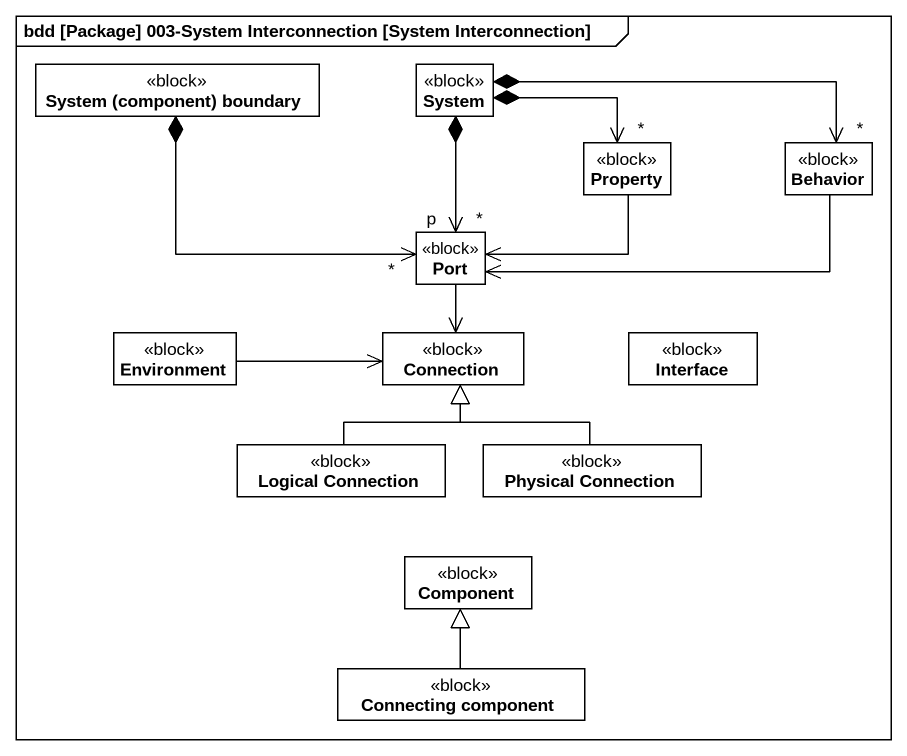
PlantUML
@startuml
mainframe bdd [Package] 003-System Interconnection [System Interconnection]
hide circle
hide empty members
class "System (component) boundary" as System_component_boundary <<block>>
class System <<block>>
class Property <<block>>
class Behavior <<block>>
class "Port" as Port_ <<block>>
class Environment <<block>>
class Connection <<block>>
class "Interface" as Interface_ <<block>>
class "Logical Connection" as Logical_Connection <<block>>
class "Physical Connection" as Physical_Connection <<block>>
class "Component" as Component_ <<block>>
class "Connecting component" as Connecting_component <<block>>
System_component_boundary *--> "*" Port_
System *-right-> "*" Property
System *-right-> "*" Behavior
System *--> "p\n*" Port_
Property -left-> Port_
Behavior -left-> Port_
Port_ --> Connection
Environment -right-> Connection
Logical_Connection -up-|> Connection
Physical_Connection -up-|> Connection
Connecting_component -up-|> Component_
@enduml
